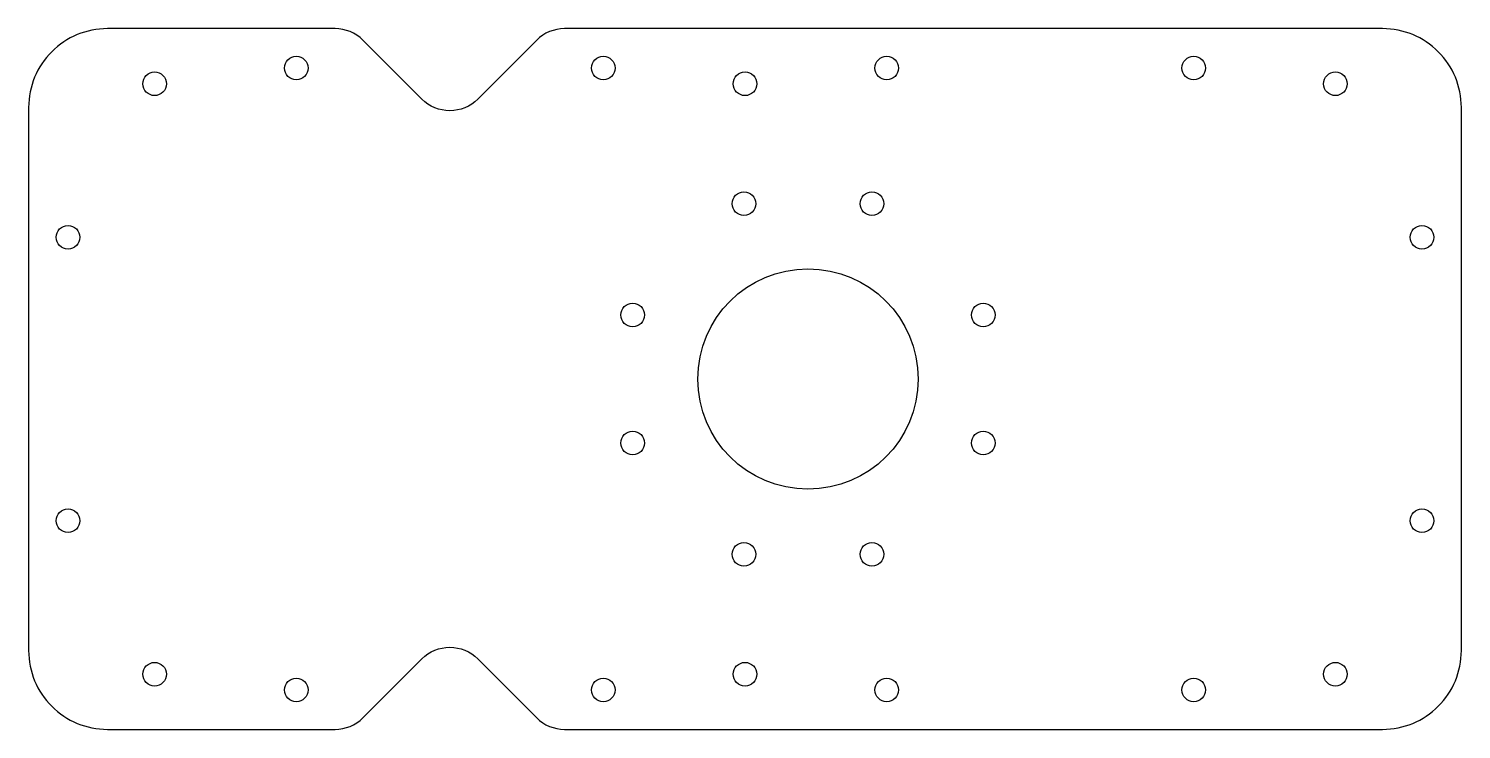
# Model space of a CAD drawing. Header units: millimetres. Extents: x -99 to 83, y -45 to 45.
import ezdxf

# ---------------------------------------------------------------- set-up
doc = ezdxf.new("R2010")
doc.units = ezdxf.units.MM

msp = doc.modelspace()

# ---------------------------------------------------------------- linework, layer by layer
msp.add_lwpolyline([(-34.46, -43.04, 0.198912), (-30.93, -44.5), (73, -44.5, 0.414214), (83, -34.5), (83, 34.5, 0.414214), (73, 44.5), (-30.93, 44.5, 0.198912), (-34.46, 43.04), (-41.96, 35.54, -0.414214), (-49.04, 35.54), (-56.54, 43.04, 0.198912), (-60.07, 44.5), (-89, 44.5, 0.414214), (-99, 34.5), (-99, -34.5, 0.414214), (-89, -44.5), (-60.07, -44.5, 0.198912), (-56.54, -43.04), (-49.04, -35.54, -0.414214), (-41.96, -35.54)], format="xyb", close=True)
for centre, radius in [((-65, 39.5), 1.5), ((-26, 39.5), 1.5), ((10, 39.5), 1.5), ((49, 39.5), 1.5), ((-83, 37.5), 1.5), ((-8, 37.5), 1.5), ((67, 37.5), 1.5), ((-8.13, 22.27), 1.5), ((8.13, 22.27), 1.5), ((-94, 18), 1.5), ((78, 18), 1.5), ((0, 0), 14), ((-22.27, 8.13), 1.5), ((22.27, 8.13), 1.5), ((-22.27, -8.13), 1.5), ((22.27, -8.13), 1.5), ((-94, -18), 1.5), ((78, -18), 1.5), ((-8.13, -22.27), 1.5), ((8.13, -22.27), 1.5), ((-83, -37.5), 1.5), ((-8, -37.5), 1.5), ((67, -37.5), 1.5), ((-65, -39.5), 1.5), ((-26, -39.5), 1.5), ((10, -39.5), 1.5), ((49, -39.5), 1.5)]:
    msp.add_circle(centre, radius)

doc.saveas('drawing.dxf')
